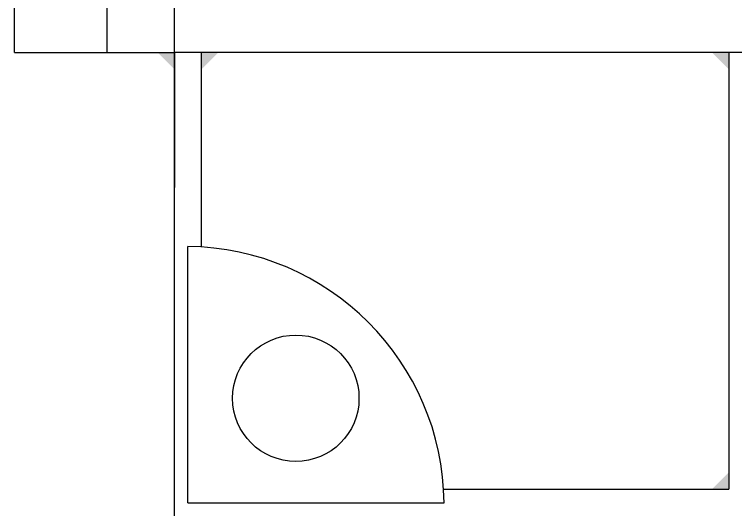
# Model space of a CAD drawing. Header units: millimetres. Extents: x -1204 to 13934, y -5982 to 4710.
# Drawn here: x 10151.9 to 10579.9, y 778.7 to 1072.3 of the extents above; entities that cross this region are included whole.
import ezdxf

# ---------------------------------------------------------------- set-up
doc = ezdxf.new("R2010")
doc.units = ezdxf.units.MM
doc.header["$LTSCALE"] = 18

msp = doc.modelspace()

# ---------------------------------------------------------------- linework, layer by layer
for p, q in [((10246.87, 1049.69), (10246.87, 1274.69)), ((10151.87, 1049.69), (10151.87, 1114.69)), ((10206.87, 1049.69), (10206.87, 1114.69)), ((10151.87, 1049.69), (10246.87, 1049.69)), ((10748.87, 1049.69), (10246.87, 1049.69)), ((10246.87, 1049.69), (10246.87, 969.69)), ((10246.87, 774.69), (10246.87, 1049.69)), ((10262.87, 934.4), (10262.87, 1049.69)), ((10575.87, 1049.69), (10575.87, 790.69)), ((10254.87, 782.69), (10254.87, 934.69)), ((10406.57, 790.69), (10575.87, 790.69)), ((10254.87, 782.69), (10406.86, 782.69))]:
    msp.add_line(p, q)
msp.add_circle((10318.87, 844.69), 37.5)
msp.add_arc((10253.37, 781.19), 153.5, 0.544, 89.456)
for points in [[(10246.87, 1049.69), (10236.87, 1049.69), (10246.87, 1039.69)], [(10262.87, 1049.69), (10272.87, 1049.69), (10262.87, 1039.69)], [(10575.87, 1049.69), (10565.87, 1049.69), (10575.87, 1039.69)], [(10575.87, 790.69), (10565.87, 790.69), (10575.87, 800.69)]]:
    msp.add_solid(points)

doc.saveas('drawing.dxf')
